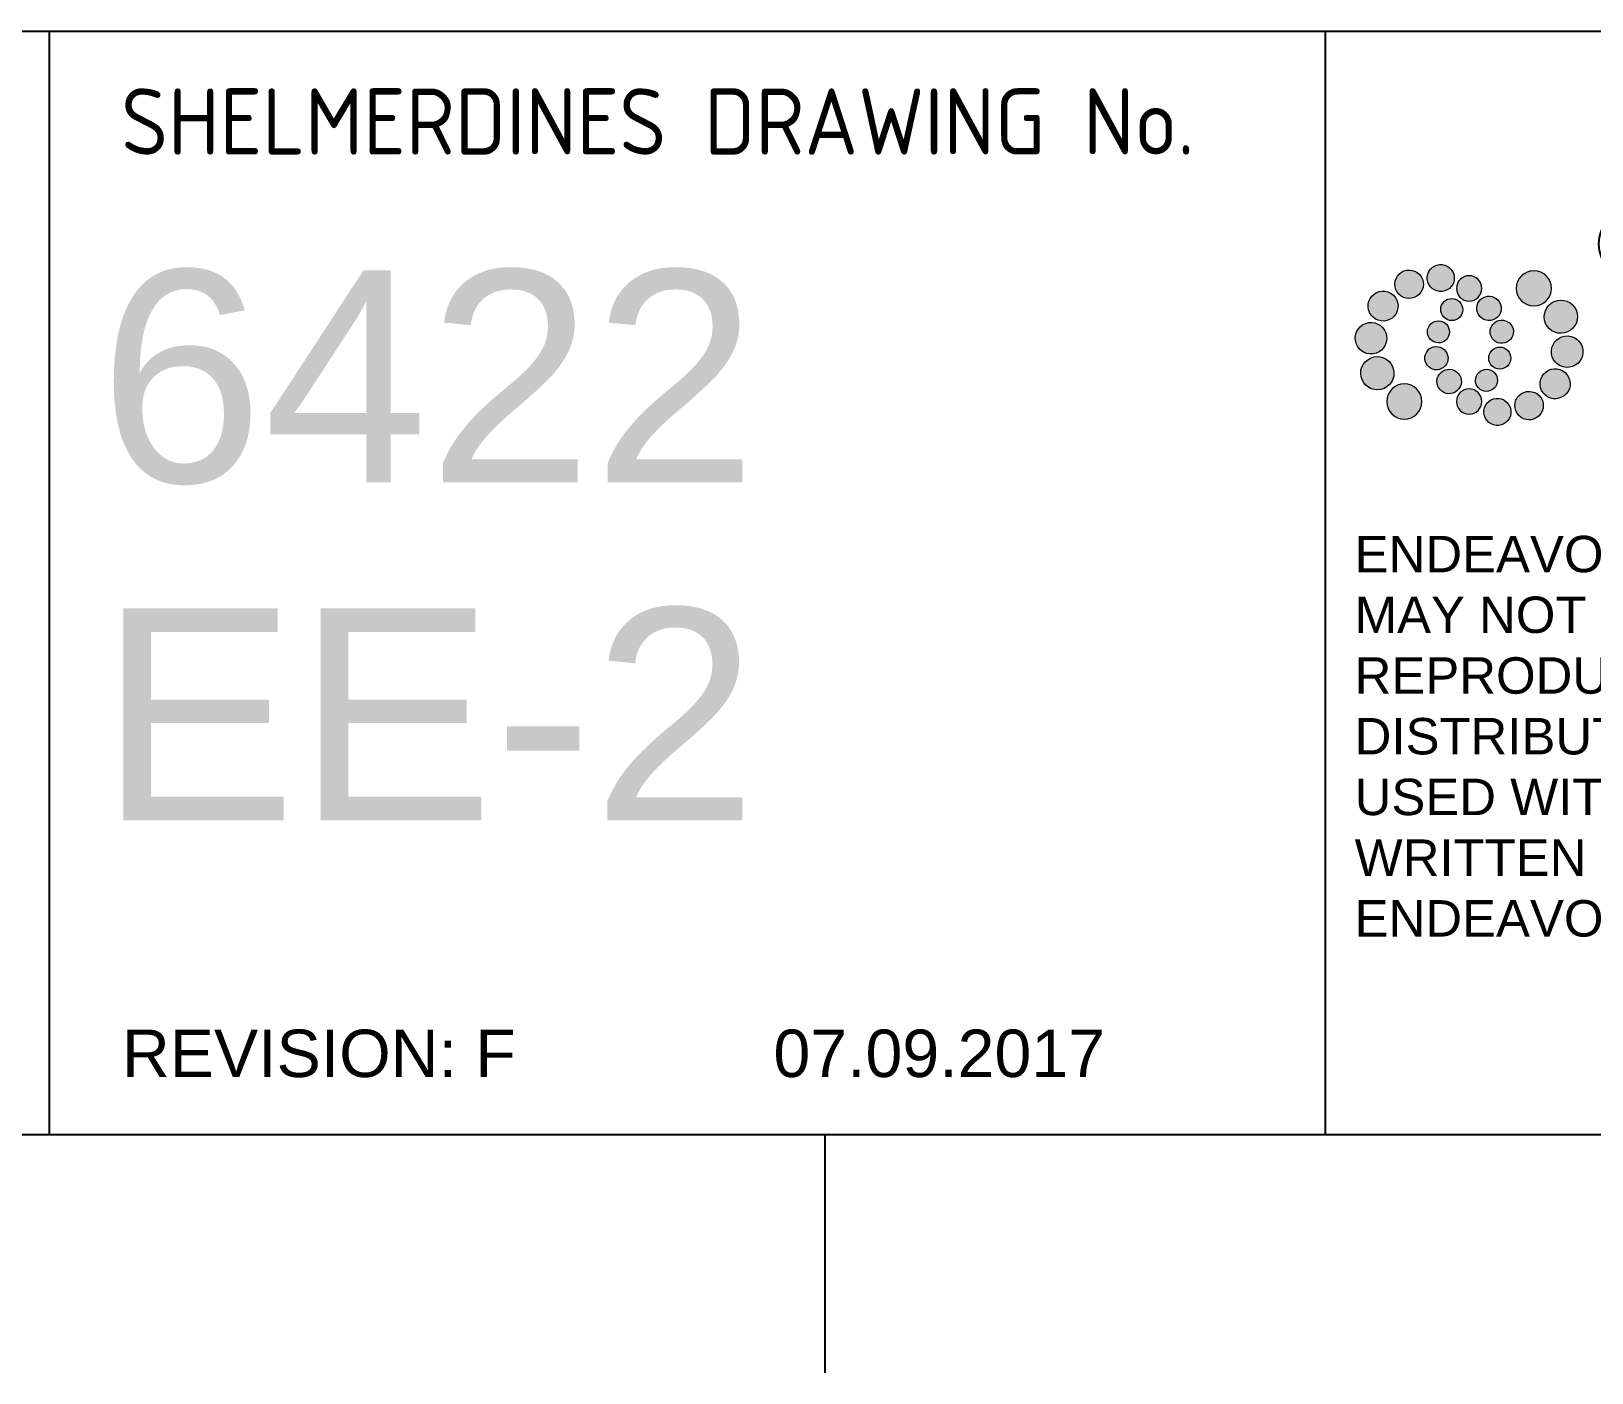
# Paper-space layout 'EE-2' of a CAD drawing. Header units: metres, sheet in millimetres. Extents: x -9 to 824, y -5 to 581.
# Drawn here: x 246.6 to 305.5, y -5.4 to 45.2 of the extents above; entities that cross this region are included whole.
import ezdxf
from ezdxf.enums import TextEntityAlignment as Align

# ---------------------------------------------------------------- set-up
doc = ezdxf.new("R2010")
doc.units = ezdxf.units.M
doc.layers.get('0').update_dxf_attribs({"color": 6})
doc.layers.add('Notes', color=7, linetype='Continuous')
doc.styles.add('ARIAL', font='arial.ttf', dxfattribs={"height": 2})
doc.styles.add('iecISOCP', font='isocp.shx')
doc.styles.get("Standard").update_dxf_attribs({"font": 'arial.ttf'})

# ---------------------------------------------------------------- blocks, each defined once
blk = doc.blocks.new('EE_LOGO_SMALL')
at = {"layer": 'Notes'}
h = blk.add_hatch(color=256, dxfattribs=at)
edge = h.paths.add_edge_path()
edge.add_spline(control_points=[(-1.347290806239471, 5.878717328887433), (-1.413370799738914, 6.517528577707708), (-1.982570193009451, 6.982481084298342), (-2.619900338118896, 6.91754040075466), (-3.259736965876073, 6.853283303789794), (-3.724689472699538, 6.28362818621099), (-3.659065203042701, 5.646753765176982), (-3.595491691958159, 5.00771465478465), (-3.026178367901593, 4.541736769024283), (-2.387481050333008, 4.606107797008008), (-1.745593664236367, 4.670706687495112), (-1.281666536815464, 5.239564287476242), (-1.347290806239471, 5.878717328887433)], knot_values=[0, 0, 0, 0, 1, 1, 1, 2, 2, 2, 3, 3, 3, 4, 4, 4, 4], degree=3, periodic=0)
h = blk.add_hatch(color=256, dxfattribs=at)
edge = h.paths.add_edge_path()
edge.add_spline(control_points=[(-4.192490254994482, 5.88726215576753), (-4.555588426766917, 6.455094376578927), (-5.315166560001671, 6.62040829192847), (-5.881289815530181, 6.255031499546021), (-6.448552381480113, 5.889085052069277), (-6.611018020892516, 5.133722366765141), (-6.249059159308672, 4.563269732054323), (-5.880264436360449, 3.996690752450377), (-5.125015681842342, 3.832971871830523), (-4.558094909181818, 4.199146181344986), (-3.990376619389281, 4.562927938997746), (-3.82346767000854, 5.320797107182443), (-4.192490254994482, 5.88726215576753)], knot_values=[0, 0, 0, 0, 1, 1, 1, 2, 2, 2, 3, 3, 3, 4, 4, 4, 4], degree=3, periodic=0)
h = blk.add_hatch(color=256, dxfattribs=at)
edge = h.paths.add_edge_path()
edge.add_spline(control_points=[(1.013018206693232, 4.874187495093793), (1.013018206693232, 4.274112794548273), (0.5266466676257551, 3.787627324461937), (-0.07342803291976452, 3.787627324461937), (-0.6735027334652841, 3.787627324461937), (-1.159760341513902, 4.274112794548273), (-1.159760341513902, 4.874187495093793), (-1.159760341513902, 5.474262195639312), (-0.6735027334652841, 5.960633734706789), (-0.07342803291976452, 5.960633734706789), (0.5266466676257551, 5.960633734706789), (1.013018206693232, 5.474262195639312), (1.013018206693232, 4.874187495093793)], knot_values=[0, 0, 0, 0, 1, 1, 1, 2, 2, 2, 3, 3, 3, 4, 4, 4, 4], degree=3, periodic=0)
edge = h.paths.add_edge_path()
edge.add_spline(control_points=[(-1.36232970142737, 3.983132960740477), (-1.874677513726056, 4.093076398596168), (-2.376771534094587, 3.768828705884516), (-2.487056764774024, 3.258417720440775), (-2.597341995453462, 2.748918183613569), (-2.272752509685233, 2.244089819025248), (-1.764506214065477, 2.133348864037544), (-1.252728056861088, 2.021582529880106), (-0.7481275538448244, 2.346627739723772), (-0.6388677023351192, 2.857608380261809), (-0.5288103336934, 3.367677572183311), (-0.8533998194616288, 3.872619868256152), (-1.36232970142737, 3.983132960740477)], knot_values=[0, 0, 0, 0, 1, 1, 1, 2, 2, 2, 3, 3, 3, 4, 4, 4, 4], degree=3, periodic=0)
h = blk.add_hatch(color=256, dxfattribs=at)
edge = h.paths.add_edge_path()
edge.add_spline(control_points=[(1.013132137712091, 4.874187495093793), (1.01324606873095, 4.273998863529414), (0.5266466676257551, 3.787627324461937), (-0.07342803291976452, 3.787627324461937), (-0.6735027334652841, 3.787627324461937), (-1.159760341513902, 4.274112794548273), (-1.159874272532761, 4.874187495093793), (-1.159760341513902, 5.474148264620453), (-0.673388802446425, 5.960633734706789), (-0.07342803291976452, 5.960633734706789), (0.5266466676257551, 5.960633734706789), (1.01324606873095, 5.474262195639312), (1.013132137712091, 4.874187495093793)], knot_values=[0, 0, 0, 0, 1, 1, 1, 2, 2, 2, 3, 3, 3, 4, 4, 4, 4], degree=3, periodic=0)
edge = h.paths.add_edge_path(flags=16)
edge.add_spline(control_points=[(1.013018206693232, 4.874187495093793), (1.013018206693232, 4.274112794548273), (0.5266466676257551, 3.787627324461937), (-0.07342803291976452, 3.787627324461937), (-0.6735027334652841, 3.787627324461937), (-1.159760341513902, 4.274112794548273), (-1.159760341513902, 4.874187495093793), (-1.159760341513902, 5.474262195639312), (-0.6735027334652841, 5.960633734706789), (-0.07342803291976452, 5.960633734706789), (0.5266466676257551, 5.960633734706789), (1.013018206693232, 5.474262195639312), (1.013018206693232, 4.874187495093793)], knot_values=[0, 0, 0, 0, 1, 1, 1, 2, 2, 2, 3, 3, 3, 4, 4, 4, 4], degree=3, periodic=0)
h = blk.add_hatch(color=256, dxfattribs=at)
edge = h.paths.add_edge_path()
edge.add_spline(control_points=[(2.334048423683271, 2.374654771760106), (2.766530588734895, 2.760425216984004), (2.804697481449693, 3.423161980696023), (2.417559863766655, 3.854163042269647), (2.033042659750208, 4.287556655704975), (1.370761620346457, 4.324470307212323), (0.9381655242759734, 3.938244137447327), (0.505455497186631, 3.554068726487458), (0.469225431792438, 2.889736928511411), (0.8545401529408991, 2.459761246107519), (1.239399150246754, 2.026937288232148), (1.90111053455621, 1.989567912183702), (2.334048423683271, 2.374654771760106)], knot_values=[0, 0, 0, 0, 1, 1, 1, 2, 2, 2, 3, 3, 3, 4, 4, 4, 4], degree=3, periodic=0)
edge = h.paths.add_edge_path()
edge.add_spline(control_points=[(1.013018206693232, 4.874187495093793), (1.013018206693232, 4.274112794548273), (0.5266466676257551, 3.787627324461937), (-0.07342803291976452, 3.787627324461937), (-0.6735027334652841, 3.787627324461937), (-1.159760341513902, 4.274112794548273), (-1.159760341513902, 4.874187495093793), (-1.159760341513902, 5.474262195639312), (-0.6735027334652841, 5.960633734706789), (-0.07342803291976452, 5.960633734706789), (0.5266466676257551, 5.960633734706789), (1.013018206693232, 5.474262195639312), (1.013018206693232, 4.874187495093793)], knot_values=[0, 0, 0, 0, 1, 1, 1, 2, 2, 2, 3, 3, 3, 4, 4, 4, 4], degree=3, periodic=0)
h = blk.add_hatch(color=256, dxfattribs=at)
edge = h.paths.add_edge_path()
edge.add_spline(control_points=[(6.99302976578474, 4.874073564074934), (6.99302976578474, 4.039984541479498), (6.316849141614512, 3.363803917076439), (5.482760118786246, 3.363917848560959), (4.648557165171951, 3.363803917076439), (3.972376540768892, 4.039984541479498), (3.972490472020581, 4.874187495093793), (3.972490472020581, 5.70816258713603), (4.64867109619081, 6.384343211073428), (5.482760118786246, 6.384343211073428), (6.316849141614512, 6.384457142092288), (6.99302976578474, 5.70816258713603), (6.99302976578474, 4.874073564074934)], knot_values=[0, 0, 0, 0, 1, 1, 1, 2, 2, 2, 3, 3, 3, 4, 4, 4, 4], degree=3, periodic=0)
h = blk.add_hatch(color=256, dxfattribs=at)
edge = h.paths.add_edge_path()
edge.add_spline(control_points=[(-6.806067932862788, 4.468479120638222), (-7.417763597797602, 4.8243996379897), (-8.208672762615606, 4.618412347510457), (-8.565846521174535, 4.003868407104164), (-8.922792417695746, 3.389096604660153), (-8.715665817027912, 2.602516818791628), (-8.103286565979943, 2.245115198194981), (-7.488856556592509, 1.885662818793207), (-6.700339943170547, 2.094384454190731), (-6.342482598498464, 2.707789084408432), (-5.982574495486915, 3.321307645644993), (-6.190612544305623, 4.109938189852983), (-6.806067932862788, 4.468479120638222)], knot_values=[0, 0, 0, 0, 1, 1, 1, 2, 2, 2, 3, 3, 3, 4, 4, 4, 4], degree=3, periodic=0)
h = blk.add_hatch(color=256, dxfattribs=at)
edge = h.paths.add_edge_path()
edge.add_spline(control_points=[(8.373531976947561, 1.141921097878367), (9.095626803580672, 1.458991136401892), (9.423862082185224, 2.301397123374045), (9.105994526762515, 3.020871536806226), (8.78903841949068, 3.740687742829323), (7.947202087147161, 4.06960660777986), (7.226816225796938, 3.750827603973448), (6.505974640371278, 3.43432722100988), (6.178992603207007, 2.592376957647502), (6.494125813944265, 1.872446820139885), (6.811765507329255, 1.150693786796182), (7.653260046616197, 0.8231420940719545), (8.373531976947561, 1.141921097878367)], knot_values=[0, 0, 0, 0, 1, 1, 1, 2, 2, 2, 3, 3, 3, 4, 4, 4, 4], degree=3, periodic=0)
h = blk.add_hatch(color=256, dxfattribs=at)
edge = h.paths.add_edge_path()
edge.add_spline(control_points=[(-8.41181177762337, 1.950717433355749), (-9.159655015449971, 1.992985843215138), (-9.79778267792426, 1.421393898315728), (-9.840848604682833, 0.6748039019294083), (-9.8859652900137, -0.07212788797914982), (-9.31198079395108, -0.7107112742960453), (-8.564365417929366, -0.754232925362885), (-7.81731969723478, -0.7975267143920064), (-7.17919203476049, -0.2266183556057513), (-7.135214659851044, 0.5216806060634553), (-7.094313422217965, 1.267587016802281), (-7.664766056695953, 1.908221161458641), (-8.41181177762337, 1.950717433355749)], knot_values=[0, 0, 0, 0, 1, 1, 1, 2, 2, 2, 3, 3, 3, 4, 4, 4, 4], degree=3, periodic=0)
h = blk.add_hatch(color=256, dxfattribs=at)
edge = h.paths.add_edge_path()
edge.add_spline(control_points=[(-2.503234970150515, 2.070686801336706), (-3.015354920644313, 2.180516307707876), (-3.517562872031704, 1.856610408052802), (-3.627848102711141, 1.346199423074722), (-3.738133333390579, 0.8363580931909382), (-3.413429916603491, 0.3314157971180975), (-2.905069689964876, 0.2209027041681111), (-2.393633325584233, 0.1091363704763353), (-1.8890328228008, 0.4344094423577189), (-1.780114764347672, 0.9453900824300945), (-1.669487740611658, 1.455117481295019), (-1.994077226379886, 1.96005977736786), (-2.503234970150515, 2.070686801336706)], knot_values=[0, 0, 0, 0, 1, 1, 1, 2, 2, 2, 3, 3, 3, 4, 4, 4, 4], degree=3, periodic=0)
h = blk.add_hatch(color=256, dxfattribs=at)
edge = h.paths.add_edge_path()
edge.add_spline(control_points=[(2.984594567446038, 0.1933313966728747), (3.516424585133791, 0.3333526244387031), (3.833152830135077, 0.8782847095280886), (3.693245533388108, 1.409772933926433), (3.553452167659998, 1.943197985645384), (3.006013599922881, 2.259470507036895), (2.475892547750846, 2.119107486214489), (1.947822254151106, 1.978972327429801), (1.628929319558665, 1.434268103912473), (1.767127651022747, 0.903577396646142), (1.908402119996026, 0.3708359310403466), (2.452650618972257, 0.05353803094476461), (2.984594567446038, 0.1933313966728747)], knot_values=[0, 0, 0, 0, 1, 1, 1, 2, 2, 2, 3, 3, 3, 4, 4, 4, 4], degree=3, periodic=0)
h = blk.add_hatch(color=256, dxfattribs=at)
edge = h.paths.add_edge_path()
edge.add_spline(control_points=[(8.26506964256987, -1.907670606859028), (9.01302681164816, -1.949825085699558), (9.65104054287076, -1.378347071819007), (9.694106469862163, -0.6316431444138288), (9.7392231549602, 0.115060783457011), (9.165238658897579, 0.7536441697739065), (8.417623282875866, 0.7972797518596053), (7.670691493200138, 0.8406874719075859), (7.03244989993982, 0.2696651825681329), (6.988586455816403, -0.4785198485478759), (6.947685218416154, -1.224540190305561), (7.518137852894142, -1.865060403943062), (8.26506964256987, -1.907670606859028)], knot_values=[0, 0, 0, 0, 1, 1, 1, 2, 2, 2, 3, 3, 3, 4, 4, 4, 4], degree=3, periodic=0)
h = blk.add_hatch(color=256, dxfattribs=at)
edge = h.paths.add_edge_path()
edge.add_spline(control_points=[(-8.52027411176823, -1.098988202400506), (-9.242368938634172, -1.41594430943951), (-9.570604217005894, -2.258350296877325), (-9.252736661583185, -2.977938641328365), (-8.93578055431135, -3.697526985313743), (-8.094058153219521, -4.02655978128314), (-7.373444429831579, -3.707780777476728), (-6.652830706443638, -3.39128039451316), (-6.325734738027677, -2.549330131150782), (-6.640867948997766, -1.829513924662024), (-6.958507642382756, -1.107646960299462), (-7.799888250650838, -0.779981336556375), (-8.52027411176823, -1.098988202400506)], knot_values=[0, 0, 0, 0, 1, 1, 1, 2, 2, 2, 3, 3, 3, 4, 4, 4, 4], degree=3, periodic=0)
h = blk.add_hatch(color=256, dxfattribs=at)
edge = h.paths.add_edge_path()
edge.add_spline(control_points=[(-3.13122277148068, -0.1502845701761544), (-3.663052788935602, -0.2903057979419827), (-3.979894965188578, -0.8353518140502274), (-3.839987668441609, -1.366726107429713), (-3.700080371461809, -1.900151159148663), (-3.152755734976381, -2.216423680540174), (-2.622520751785487, -2.076060659717768), (-2.094564388971776, -1.935697638429701), (-1.775785385398194, -1.391335208434612), (-1.913755854824558, -0.8606445011682808), (-2.055144255049527, -0.3279030355624855), (-2.599278823006898, -0.0104912044480443), (-3.13122277148068, -0.1502845701761544)], knot_values=[0, 0, 0, 0, 1, 1, 1, 2, 2, 2, 3, 3, 3, 4, 4, 4, 4], degree=3, periodic=0)
h = blk.add_hatch(color=256, dxfattribs=at)
edge = h.paths.add_edge_path()
edge.add_spline(control_points=[(2.356378904310986, -2.027526043355465), (2.868726716609672, -2.137583412230015), (3.370820736978203, -1.813563581556082), (3.481105967657641, -1.303152596578002), (3.591391198569909, -0.7934251977130771), (3.26668778154999, -0.2884829016402364), (2.758327554911375, -0.1779698086902499), (2.246891190763563, -0.06597561296075583), (1.7422906877473, -0.3912486848421395), (1.633372629294172, -0.9023432559333742), (1.522745605558157, -1.412070654798299), (1.847335091326386, -1.91701295087114), (2.356378904310986, -2.027526043355465)], knot_values=[0, 0, 0, 0, 1, 1, 1, 2, 2, 2, 3, 3, 3, 4, 4, 4, 4], degree=3, periodic=0)
h = blk.add_hatch(color=256, dxfattribs=at)
edge = h.paths.add_edge_path()
edge.add_spline(control_points=[(-2.480790558503941, -2.331494014244527), (-2.913272723555565, -2.717264459468424), (-2.951439616503194, -3.379887292161584), (-2.564415929839015, -3.811002284754068), (-2.179784794570878, -4.244395897723734), (-1.517617686185986, -4.281309549696743), (-1.084907659329474, -3.895083379931748), (-0.6521976322401315, -3.510907968971878), (-0.6158536355942488, -2.846690102014691), (-1.001168356975541, -2.41648655757308), (-1.386027354281396, -1.983776530716568), (-2.047966600395739, -1.946407154668123), (-2.480790558503941, -2.331494014244527)], knot_values=[0, 0, 0, 0, 1, 1, 1, 2, 2, 2, 3, 3, 3, 4, 4, 4, 4], degree=3, periodic=0)
h = blk.add_hatch(color=256, dxfattribs=at)
edge = h.paths.add_edge_path()
edge.add_spline(control_points=[(1.215473635355011, -3.939972203224897), (1.727935378905386, -4.050029572099447), (2.230143330292776, -3.725781879387796), (2.340428560972214, -3.215370893944055), (2.450599860632792, -2.705871357116848), (2.126010374864563, -2.201156923081726), (1.617764079244807, -2.090188106521964), (1.106099852826446, -1.978535703383386), (0.6013854190241545, -2.303466982208192), (0.4922394985333085, -2.814561553765088), (0.3820681988727301, -3.324516814667732), (0.7066576846409589, -3.829686972778291), (1.215473635355011, -3.939972203224897)], knot_values=[0, 0, 0, 0, 1, 1, 1, 2, 2, 2, 3, 3, 3, 4, 4, 4, 4], degree=3, periodic=0)
h = blk.add_hatch(color=256, dxfattribs=at)
edge = h.paths.add_edge_path()
edge.add_spline(control_points=[(6.659325798042119, -4.425318363122642), (7.271021462976933, -4.78123888047412), (8.061930627794936, -4.575479452032596), (8.418990455335006, -3.960935511626303), (8.776164213893935, -3.346163709182292), (8.5690376132261, -2.559356060810387), (7.956544431159273, -2.20206837169826), (7.342114421539009, -1.842502061277628), (6.553825670387596, -2.05122369620949), (6.195740463677794, -2.664628326892853), (5.835946291452274, -3.278260819148272), (6.043870409252122, -4.066891363356262), (6.659325798042119, -4.425318363122642)], knot_values=[0, 0, 0, 0, 1, 1, 1, 2, 2, 2, 3, 3, 3, 4, 4, 4, 4], degree=3, periodic=0)
h = blk.add_hatch(color=256, dxfattribs=at)
edge = h.paths.add_edge_path()
edge.add_spline(control_points=[(-7.13977190060541, -4.831140668597072), (-7.13977190060541, -3.996937714982778), (-6.463591276435181, -3.320643159560859), (-5.629502253839746, -3.320643159560859), (-4.79541323101148, -3.320643159560859), (-4.119232606841251, -3.996937714982778), (-4.119232606841251, -4.831140668597072), (-4.119232606841251, -5.665115760173649), (-4.795527162030339, -6.341182453557849), (-5.629502253839746, -6.341182453557849), (-6.463591276435181, -6.341182453557849), (-7.13977190060541, -5.665115760173649), (-7.13977190060541, -4.831140668597072)], knot_values=[0, 0, 0, 0, 1, 1, 1, 2, 2, 2, 3, 3, 3, 4, 4, 4, 4], degree=3, periodic=0)
h = blk.add_hatch(color=256, dxfattribs=at)
edge = h.paths.add_edge_path()
edge.add_spline(control_points=[(-1.159874272532761, -4.831140668597072), (-1.159874272532761, -4.230952037032694), (-0.6735027334652841, -3.744466566946357), (-0.07331410190090537, -3.744466566946357), (0.5267605986446142, -3.744466566946357), (1.013018206693232, -4.230952037032694), (1.013132137712091, -4.831140668597072), (1.013018206693232, -5.431101438123733), (0.5266466676257551, -5.917586908210069), (-0.07331410190090537, -5.917586908210069), (-0.6735027334652841, -5.917586908210069), (-1.159874272532761, -5.431101438123733), (-1.159874272532761, -4.831140668597072)], knot_values=[0, 0, 0, 0, 1, 1, 1, 2, 2, 2, 3, 3, 3, 4, 4, 4, 4], degree=3, periodic=0)
h = blk.add_hatch(color=256, dxfattribs=at)
edge = h.paths.add_edge_path()
edge.add_spline(control_points=[(4.045748119940981, -5.84421532927081), (4.408732360694557, -6.412047550082207), (5.168424425181001, -6.577247533947229), (5.734547680709511, -6.211984673049301), (6.301810246426612, -5.846038225572556), (6.464389816857874, -5.090675540268421), (6.102317024255171, -4.520336836576462), (5.733522301539779, -3.953643925953656), (4.978273547021672, -3.789811114314944), (4.411466705380008, -4.156213285867125), (3.84363448433578, -4.519881112501025), (3.67672553495504, -5.277750280685723), (4.045748119940981, -5.84421532927081)], knot_values=[0, 0, 0, 0, 1, 1, 1, 2, 2, 2, 3, 3, 3, 4, 4, 4, 4], degree=3, periodic=0)
h = blk.add_hatch(color=256, dxfattribs=at)
edge = h.paths.add_edge_path()
edge.add_spline(control_points=[(1.20054867118597, -5.835556571371853), (1.266628664918244, -6.474481751210988), (1.83594198897481, -6.939320326782763), (2.473272134317085, -6.874607505276799), (3.112994831055403, -6.810122546274215), (3.577947337646037, -6.24046742869541), (3.51243699924089, -5.603593007661402), (3.448749557137489, -4.964667828287929), (2.879550163866952, -4.498462080024183), (2.240738915512338, -4.562947039492428), (1.598965460201725, -4.627431998960674), (1.134924401761964, -5.19663139199838), (1.20054867118597, -5.835556571371853)], knot_values=[0, 0, 0, 0, 1, 1, 1, 2, 2, 2, 3, 3, 3, 4, 4, 4, 4], degree=3, periodic=0)
at = {"layer": 'Notes', "lineweight": 0}
for points in [[(1.846537574194372, 2.127880174666643), (1.846537574194372, 2.127880174666643)], [(-1.993165778229013, -2.084719417151064), (-1.993165778229013, -2.084719417151064)]]:
    blk.add_lwpolyline(points, dxfattribs=at)
for points in [[(-1.347290806239471, 5.878717328887433), (-1.413370799738914, 6.517528577707708), (-1.982570193009451, 6.982481084298342), (-2.619900338118896, 6.91754040075466), (-3.259736965876073, 6.853283303789794), (-3.724689472699538, 6.28362818621099), (-3.659065203042701, 5.646753765176982), (-3.595491691958159, 5.00771465478465), (-3.026178367901593, 4.541736769024283), (-2.387481050333008, 4.606107797008008), (-1.745593664236367, 4.670706687495112), (-1.281666536815464, 5.239564287476242), (-1.347290806239471, 5.878717328887433)], [(-4.192490254994482, 5.88726215576753), (-4.555588426766917, 6.455094376578927), (-5.315166560001671, 6.62040829192847), (-5.881289815530181, 6.255031499546021), (-6.448552381480113, 5.889085052069277), (-6.611018020892516, 5.133722366765141), (-6.249059159308672, 4.563269732054323), (-5.880264436360449, 3.996690752450377), (-5.125015681842342, 3.832971871830523), (-4.558094909181818, 4.199146181344986), (-3.990376619389281, 4.562927938997746), (-3.82346767000854, 5.320797107182443), (-4.192490254994482, 5.88726215576753)], [(1.013132137712091, 4.874187495093793), (1.01324606873095, 4.273998863529414), (0.5266466676257551, 3.787627324461937), (-0.07342803291976452, 3.787627324461937), (-0.6735027334652841, 3.787627324461937), (-1.159760341513902, 4.274112794548273), (-1.159874272532761, 4.874187495093793), (-1.159760341513902, 5.474148264620453), (-0.673388802446425, 5.960633734706789), (-0.07342803291976452, 5.960633734706789), (0.5266466676257551, 5.960633734706789), (1.01324606873095, 5.474262195639312), (1.013132137712091, 4.874187495093793)], [(1.013018206693232, 4.874187495093793), (1.013018206693232, 4.274112794548273), (0.5266466676257551, 3.787627324461937), (-0.07342803291976452, 3.787627324461937), (-0.6735027334652841, 3.787627324461937), (-1.159760341513902, 4.274112794548273), (-1.159760341513902, 4.874187495093793), (-1.159760341513902, 5.474262195639312), (-0.6735027334652841, 5.960633734706789), (-0.07342803291976452, 5.960633734706789), (0.5266466676257551, 5.960633734706789), (1.013018206693232, 5.474262195639312), (1.013018206693232, 4.874187495093793)], [(6.99302976578474, 4.874073564074934), (6.99302976578474, 4.039984541479498), (6.316849141614512, 3.363803917076439), (5.482760118786246, 3.363917848560959), (4.648557165171951, 3.363803917076439), (3.972376540768892, 4.039984541479498), (3.972490472020581, 4.874187495093793), (3.972490472020581, 5.70816258713603), (4.64867109619081, 6.384343211073428), (5.482760118786246, 6.384343211073428), (6.316849141614512, 6.384457142092288), (6.99302976578474, 5.70816258713603), (6.99302976578474, 4.874073564074934)], [(-6.806067932862788, 4.468479120638222), (-7.417763597797602, 4.8243996379897), (-8.208672762615606, 4.618412347510457), (-8.565846521174535, 4.003868407104164), (-8.922792417695746, 3.389096604660153), (-8.715665817027912, 2.602516818791628), (-8.103286565979943, 2.245115198194981), (-7.488856556592509, 1.885662818793207), (-6.700339943170547, 2.094384454190731), (-6.342482598498464, 2.707789084408432), (-5.982574495486915, 3.321307645644993), (-6.190612544305623, 4.109938189852983), (-6.806067932862788, 4.468479120638222)], [(-1.36232970142737, 3.983132960740477), (-1.874677513726056, 4.093076398596168), (-2.376771534094587, 3.768828705884516), (-2.487056764774024, 3.258417720440775), (-2.597341995453462, 2.748918183613569), (-2.272752509685233, 2.244089819025248), (-1.764506214065477, 2.133348864037544), (-1.252728056861088, 2.021582529880106), (-0.7481275538448244, 2.346627739723772), (-0.6388677023351192, 2.857608380261809), (-0.5288103336934, 3.367677572183311), (-0.8533998194616288, 3.872619868256152), (-1.36232970142737, 3.983132960740477)], [(2.334048423683271, 2.374654771760106), (2.766530588734895, 2.760425216984004), (2.804697481449693, 3.423161980696023), (2.417559863766655, 3.854163042269647), (2.033042659750208, 4.287556655704975), (1.370761620346457, 4.324470307212323), (0.9381655242759734, 3.938244137447327), (0.505455497186631, 3.554068726487458), (0.469225431792438, 2.889736928511411), (0.8545401529408991, 2.459761246107519), (1.239399150246754, 2.026937288232148), (1.90111053455621, 1.989567912183702), (2.334048423683271, 2.374654771760106)], [(8.373531976947561, 1.141921097878367), (9.095626803580672, 1.458991136401892), (9.423862082185224, 2.301397123374045), (9.105994526762515, 3.020871536806226), (8.78903841949068, 3.740687742829323), (7.947202087147161, 4.06960660777986), (7.226816225796938, 3.750827603973448), (6.505974640371278, 3.43432722100988), (6.178992603207007, 2.592376957647502), (6.494125813944265, 1.872446820139885), (6.811765507329255, 1.150693786796182), (7.653260046616197, 0.8231420940719545), (8.373531976947561, 1.141921097878367)], [(-8.41181177762337, 1.950717433355749), (-9.159655015449971, 1.992985843215138), (-9.79778267792426, 1.421393898315728), (-9.840848604682833, 0.6748039019294083), (-9.8859652900137, -0.07212788797914982), (-9.31198079395108, -0.7107112742960453), (-8.564365417929366, -0.754232925362885), (-7.81731969723478, -0.7975267143920064), (-7.17919203476049, -0.2266183556057513), (-7.135214659851044, 0.5216806060634553), (-7.094313422217965, 1.267587016802281), (-7.664766056695953, 1.908221161458641), (-8.41181177762337, 1.950717433355749)], [(-2.503234970150515, 2.070686801336706), (-3.015354920644313, 2.180516307707876), (-3.517562872031704, 1.856610408052802), (-3.627848102711141, 1.346199423074722), (-3.738133333390579, 0.8363580931909382), (-3.413429916603491, 0.3314157971180975), (-2.905069689964876, 0.2209027041681111), (-2.393633325584233, 0.1091363704763353), (-1.8890328228008, 0.4344094423577189), (-1.780114764347672, 0.9453900824300945), (-1.669487740611658, 1.455117481295019), (-1.994077226379886, 1.96005977736786), (-2.503234970150515, 2.070686801336706)], [(2.984594567446038, 0.1933313966728747), (3.516424585133791, 0.3333526244387031), (3.833152830135077, 0.8782847095280886), (3.693245533388108, 1.409772933926433), (3.553452167659998, 1.943197985645384), (3.006013599922881, 2.259470507036895), (2.475892547750846, 2.119107486214489), (1.947822254151106, 1.978972327429801), (1.628929319558665, 1.434268103912473), (1.767127651022747, 0.903577396646142), (1.908402119996026, 0.3708359310403466), (2.452650618972257, 0.05353803094476461), (2.984594567446038, 0.1933313966728747)], [(8.26506964256987, -1.907670606859028), (9.01302681164816, -1.949825085699558), (9.65104054287076, -1.378347071819007), (9.694106469862163, -0.6316431444138288), (9.7392231549602, 0.115060783457011), (9.165238658897579, 0.7536441697739065), (8.417623282875866, 0.7972797518596053), (7.670691493200138, 0.8406874719075859), (7.03244989993982, 0.2696651825681329), (6.988586455816403, -0.4785198485478759), (6.947685218416154, -1.224540190305561), (7.518137852894142, -1.865060403943062), (8.26506964256987, -1.907670606859028)], [(-8.52027411176823, -1.098988202400506), (-9.242368938634172, -1.41594430943951), (-9.570604217005894, -2.258350296877325), (-9.252736661583185, -2.977938641328365), (-8.93578055431135, -3.697526985313743), (-8.094058153219521, -4.02655978128314), (-7.373444429831579, -3.707780777476728), (-6.652830706443638, -3.39128039451316), (-6.325734738027677, -2.549330131150782), (-6.640867948997766, -1.829513924662024), (-6.958507642382756, -1.107646960299462), (-7.799888250650838, -0.779981336556375), (-8.52027411176823, -1.098988202400506)], [(-3.13122277148068, -0.1502845701761544), (-3.663052788935602, -0.2903057979419827), (-3.979894965188578, -0.8353518140502274), (-3.839987668441609, -1.366726107429713), (-3.700080371461809, -1.900151159148663), (-3.152755734976381, -2.216423680540174), (-2.622520751785487, -2.076060659717768), (-2.094564388971776, -1.935697638429701), (-1.775785385398194, -1.391335208434612), (-1.913755854824558, -0.8606445011682808), (-2.055144255049527, -0.3279030355624855), (-2.599278823006898, -0.0104912044480443), (-3.13122277148068, -0.1502845701761544)], [(2.356378904310986, -2.027526043355465), (2.868726716609672, -2.137583412230015), (3.370820736978203, -1.813563581556082), (3.481105967657641, -1.303152596578002), (3.591391198569909, -0.7934251977130771), (3.26668778154999, -0.2884829016402364), (2.758327554911375, -0.1779698086902499), (2.246891190763563, -0.06597561296075583), (1.7422906877473, -0.3912486848421395), (1.633372629294172, -0.9023432559333742), (1.522745605558157, -1.412070654798299), (1.847335091326386, -1.91701295087114), (2.356378904310986, -2.027526043355465)], [(-2.480790558503941, -2.331494014244527), (-2.913272723555565, -2.717264459468424), (-2.951439616503194, -3.379887292161584), (-2.564415929839015, -3.811002284754068), (-2.179784794570878, -4.244395897723734), (-1.517617686185986, -4.281309549696743), (-1.084907659329474, -3.895083379931748), (-0.6521976322401315, -3.510907968971878), (-0.6158536355942488, -2.846690102014691), (-1.001168356975541, -2.41648655757308), (-1.386027354281396, -1.983776530716568), (-2.047966600395739, -1.946407154668123), (-2.480790558503941, -2.331494014244527)], [(1.215473635355011, -3.939972203224897), (1.727935378905386, -4.050029572099447), (2.230143330292776, -3.725781879387796), (2.340428560972214, -3.215370893944055), (2.450599860632792, -2.705871357116848), (2.126010374864563, -2.201156923081726), (1.617764079244807, -2.090188106521964), (1.106099852826446, -1.978535703383386), (0.6013854190241545, -2.303466982208192), (0.4922394985333085, -2.814561553765088), (0.3820681988727301, -3.324516814667732), (0.7066576846409589, -3.829686972778291), (1.215473635355011, -3.939972203224897)], [(6.659325798042119, -4.425318363122642), (7.271021462976933, -4.78123888047412), (8.061930627794936, -4.575479452032596), (8.418990455335006, -3.960935511626303), (8.776164213893935, -3.346163709182292), (8.5690376132261, -2.559356060810387), (7.956544431159273, -2.20206837169826), (7.342114421539009, -1.842502061277628), (6.553825670387596, -2.05122369620949), (6.195740463677794, -2.664628326892853), (5.835946291452274, -3.278260819148272), (6.043870409252122, -4.066891363356262), (6.659325798042119, -4.425318363122642)], [(-7.13977190060541, -4.831140668597072), (-7.13977190060541, -3.996937714982778), (-6.463591276435181, -3.320643159560859), (-5.629502253839746, -3.320643159560859), (-4.79541323101148, -3.320643159560859), (-4.119232606841251, -3.996937714982778), (-4.119232606841251, -4.831140668597072), (-4.119232606841251, -5.665115760173649), (-4.795527162030339, -6.341182453557849), (-5.629502253839746, -6.341182453557849), (-6.463591276435181, -6.341182453557849), (-7.13977190060541, -5.665115760173649), (-7.13977190060541, -4.831140668597072)], [(-1.159874272532761, -4.831140668597072), (-1.159874272532761, -4.230952037032694), (-0.6735027334652841, -3.744466566946357), (-0.07331410190090537, -3.744466566946357), (0.5267605986446142, -3.744466566946357), (1.013018206693232, -4.230952037032694), (1.013132137712091, -4.831140668597072), (1.013018206693232, -5.431101438123733), (0.5266466676257551, -5.917586908210069), (-0.07331410190090537, -5.917586908210069), (-0.6735027334652841, -5.917586908210069), (-1.159874272532761, -5.431101438123733), (-1.159874272532761, -4.831140668597072)], [(4.045748119940981, -5.84421532927081), (4.408732360694557, -6.412047550082207), (5.168424425181001, -6.577247533947229), (5.734547680709511, -6.211984673049301), (6.301810246426612, -5.846038225572556), (6.464389816857874, -5.090675540268421), (6.102317024255171, -4.520336836576462), (5.733522301539779, -3.953643925953656), (4.978273547021672, -3.789811114314944), (4.411466705380008, -4.156213285867125), (3.84363448433578, -4.519881112501025), (3.67672553495504, -5.277750280685723), (4.045748119940981, -5.84421532927081)], [(1.20054867118597, -5.835556571371853), (1.266628664918244, -6.474481751210988), (1.83594198897481, -6.939320326782763), (2.473272134317085, -6.874607505276799), (3.112994831055403, -6.810122546274215), (3.577947337646037, -6.24046742869541), (3.51243699924089, -5.603593007661402), (3.448749557137489, -4.964667828287929), (2.879550163866952, -4.498462080024183), (2.240738915512338, -4.562947039492428), (1.598965460201725, -4.627431998960674), (1.134924401761964, -5.19663139199838), (1.20054867118597, -5.835556571371853)]]:
    blk.add_open_spline(points, degree=3, knots=[0, 0, 0, 0, 1, 1, 1, 2, 2, 2, 3, 3, 3, 4, 4, 4, 4], dxfattribs=at)
blk = doc.blocks.new('EE_COPYRIGHT_A1')
at = {"layer": 'Notes'}
blk.add_circle((9.531258317365713, -0.8152678524421119), 1.148226890478269, dxfattribs=at)
at = {"xscale": 0.4, "yscale": 0.4, "zscale": 0.4}
blk.add_blockref('EE_LOGO_SMALL', (3.956565100699663, -4.293400899507105), dxfattribs=at)
at = {"layer": 'Notes', "insert": (0, 0), "char_height": 1.25, "width": 24.12080514119896, "attachment_point": 1, "style": 'ARIAL'}
blk.add_mtext('\\pt8.75;               ^I{\\H1.2x;C } THIS DRAWING\\P\\pi-8.75,l8.75,t8.75,20;       ^IAND THE ^I\\P\\pi0,t8.75;COPYRIGHT\\P\\pi-8.75,t1.25,8.75;^I^ITHEREIN IS THE PROPERTY  OF \\P\\pi0,l0,t1.25;ENDEAVOUR ENERGY AND MAY NOT BE COPIED, REPRODUCED, DISTRIBUTED, LOANED OR USED WITHOUT THE WRITTEN CONSENT OF ENDEAVOUR ENERGY', dxfattribs=at)
blk = doc.blocks.new('A1_FRAME_TITLE')
at = {"layer": 'Notes', "color": 3, "linetype": 'Continuous'}
for p, q in [((247.2890990104768, 45.22851188653385), (247.2890990104768, 3.583142967258937)), ((295.4556038697244, 45.22851188653385), (295.4556038697244, 3.583142967258937))]:
    blk.add_line(p, q, dxfattribs=at)
at = {"layer": 'Notes', "linetype": 'Continuous'}
blk.add_line((276.5839725642229, -5.416857032741063), (276.5839725642229, 3.583142967258937), dxfattribs=at)
at = {"layer": 'Notes', "color": 3, "linetype": 'Continuous', "flags": 128}
for points in [[(114.7156922370532, 45.22851188653385), (815.2850608979213, 45.22851188653382)], [(114.7159736262265, 3.583142967258937), (815.2850608979213, 3.583142967258937)]]:
    blk.add_lwpolyline(points, dxfattribs=at)
at = {"layer": 'Notes', "xscale": 1.1, "yscale": 1.1, "zscale": 1.1}
blk.add_blockref('EE_COPYRIGHT_A1', (296.5670244912137, 38.09763462231001), dxfattribs=at)
at = {"layer": 'Notes', "color": 7, "style": 'iecISOCP'}
blk.add_text('SHELMERDINES DRAWING No.', height=2.499999939999999, dxfattribs=at).set_placement((250.0050371605851, 40.57046156634414))
for tag, p in [('CAP_NO', (504.1061821721123, 41.0670738789272)), ('IE_NUM', (503.9684257619965, 35.42019448401879)), ('REF_No_1', (326.159145915112, 29.91956852458907)), ('REF_1', (353.4416417815553, 29.91956852458907)), ('GEN_WO', (432.6267533566443, 29.37324607583966)), ('HV_SWITCH', (504.3816968752108, 29.77331351372936)), ('REF_No_2', (326.159145915112, 23.91956852458907)), ('REF_2', (353.4416417815553, 23.91956852458907)), ('OH_WO', (432.6267533566443, 23.42170495965232)), ('UBD_REF', (503.9684257619965, 23.43778936799913)), ('REF_No_3', (326.159145915112, 17.91956852458907)), ('REF_3', (353.4416417815553, 17.91956852458907)), ('UG_WO', (432.6267533566443, 17.66214584220256)), ('GIS_MAP_No', (503.9684257619965, 17.6531807078502)), ('REF_No_4', (326.159145915112, 11.91956852458907)), ('REF_4', (353.4416417815553, 11.91956852458907)), ('HV_OP_DIAG', (504.2449252060514, 11.80913678417596)), ('SUB_WO', (432.6267533566443, 11.42170495965229)), ('LGA', (503.8638285735997, 5.387460635964089))]:
    blk.add_attdef(tag, p, '', height=2.5, dxfattribs=at)
at = {"layer": 'Notes', "style": 'iecISOCP'}
for tag, p in [('T1', (675.2919590363972, 37.07543631000541)), ('T2', (675.2919590363972, 31.95631428687747)), ('T3', (675.2919590363972, 26.53005168836029)), ('T4', (675.2919590363972, 21.26753876418204)), ('T5', (675.2919590363972, 15.84127616566488)), ('T6', (675.2919590363972, 10.5787632414866))]:
    blk.add_attdef(tag, text='', height=3.5, dxfattribs=at).set_placement(p, align=Align.CENTER)
at = {"layer": 'Notes', "color": 7, "style": 'iecISOCP'}
for tag, p in [('scale', (558.6746228424954, 30.87886228686756)), ('DRAWN', (558.6746228424954, 22.54062896331766)), ('DATE', (558.6746228424954, 14.49038404619171)), ('DESIGN', (596.5350608979215, 6.764565907250471))]:
    blk.add_attdef(tag, text='', height=2.5, dxfattribs=at).set_placement(p, align=Align.CENTER)
at = {"layer": 'Notes', "color": 4, "style": 'iecISOCP'}
blk.add_attdef('NUM', text='', height=7, dxfattribs=at).set_placement((783.2850608979213, 17.72851188653382), align=Align.MIDDLE_CENTER)
at = {"layer": 'Notes', "color": 1, "style": 'iecISOCP'}
blk.add_attdef('REV', text='', height=5, dxfattribs=at).set_placement((810.9726884465297, 14.70545925828114), align=Align.CENTER)
at = {"layer": 'Notes', "color": 7, "style": 'iecISOCP'}
for tag, p in [('NS', (781.6308186298654, 5.728554886533828)), ('SHTS', (796.330484956952, 5.728554886533828))]:
    blk.add_attdef(tag, text='', height=2.5, dxfattribs=at).set_placement(p, align=Align.MIDDLE)
at = {"layer": 'Notes', "style": 'iecISOCP'}
blk.add_attdef('ExportID', (0, 0), '', height=2.5, dxfattribs=at)

psp = doc.layouts.new('EE-2')

# ---------------------------------------------------------------- block references
at = {"layer": 'Notes'}
psp.add_blockref('A1_FRAME_TITLE', (2.273736754432321e-13, 1.13686837721616e-13), dxfattribs=at)

# ---------------------------------------------------------------- texts
at = {"layer": 'Notes', "style": 'ARIAL'}
for s, p in [('6422', (261.5922290406322, 32.20136790269839)), ('EE-2', (261.5922290406322, 19.44015361740799))]:
    psp.add_text(s, height=8, dxfattribs=at).set_placement(p, align=Align.MIDDLE_CENTER)
at = {"layer": 'Notes', "color": 7, "lineweight": -3}
psp.add_text('REVISION: F              07.09.2017', height=1.79, dxfattribs=at).set_placement((250.03854871845, 6.642597924120082), align=Align.MIDDLE_LEFT)

doc.saveas('drawing.dxf')
